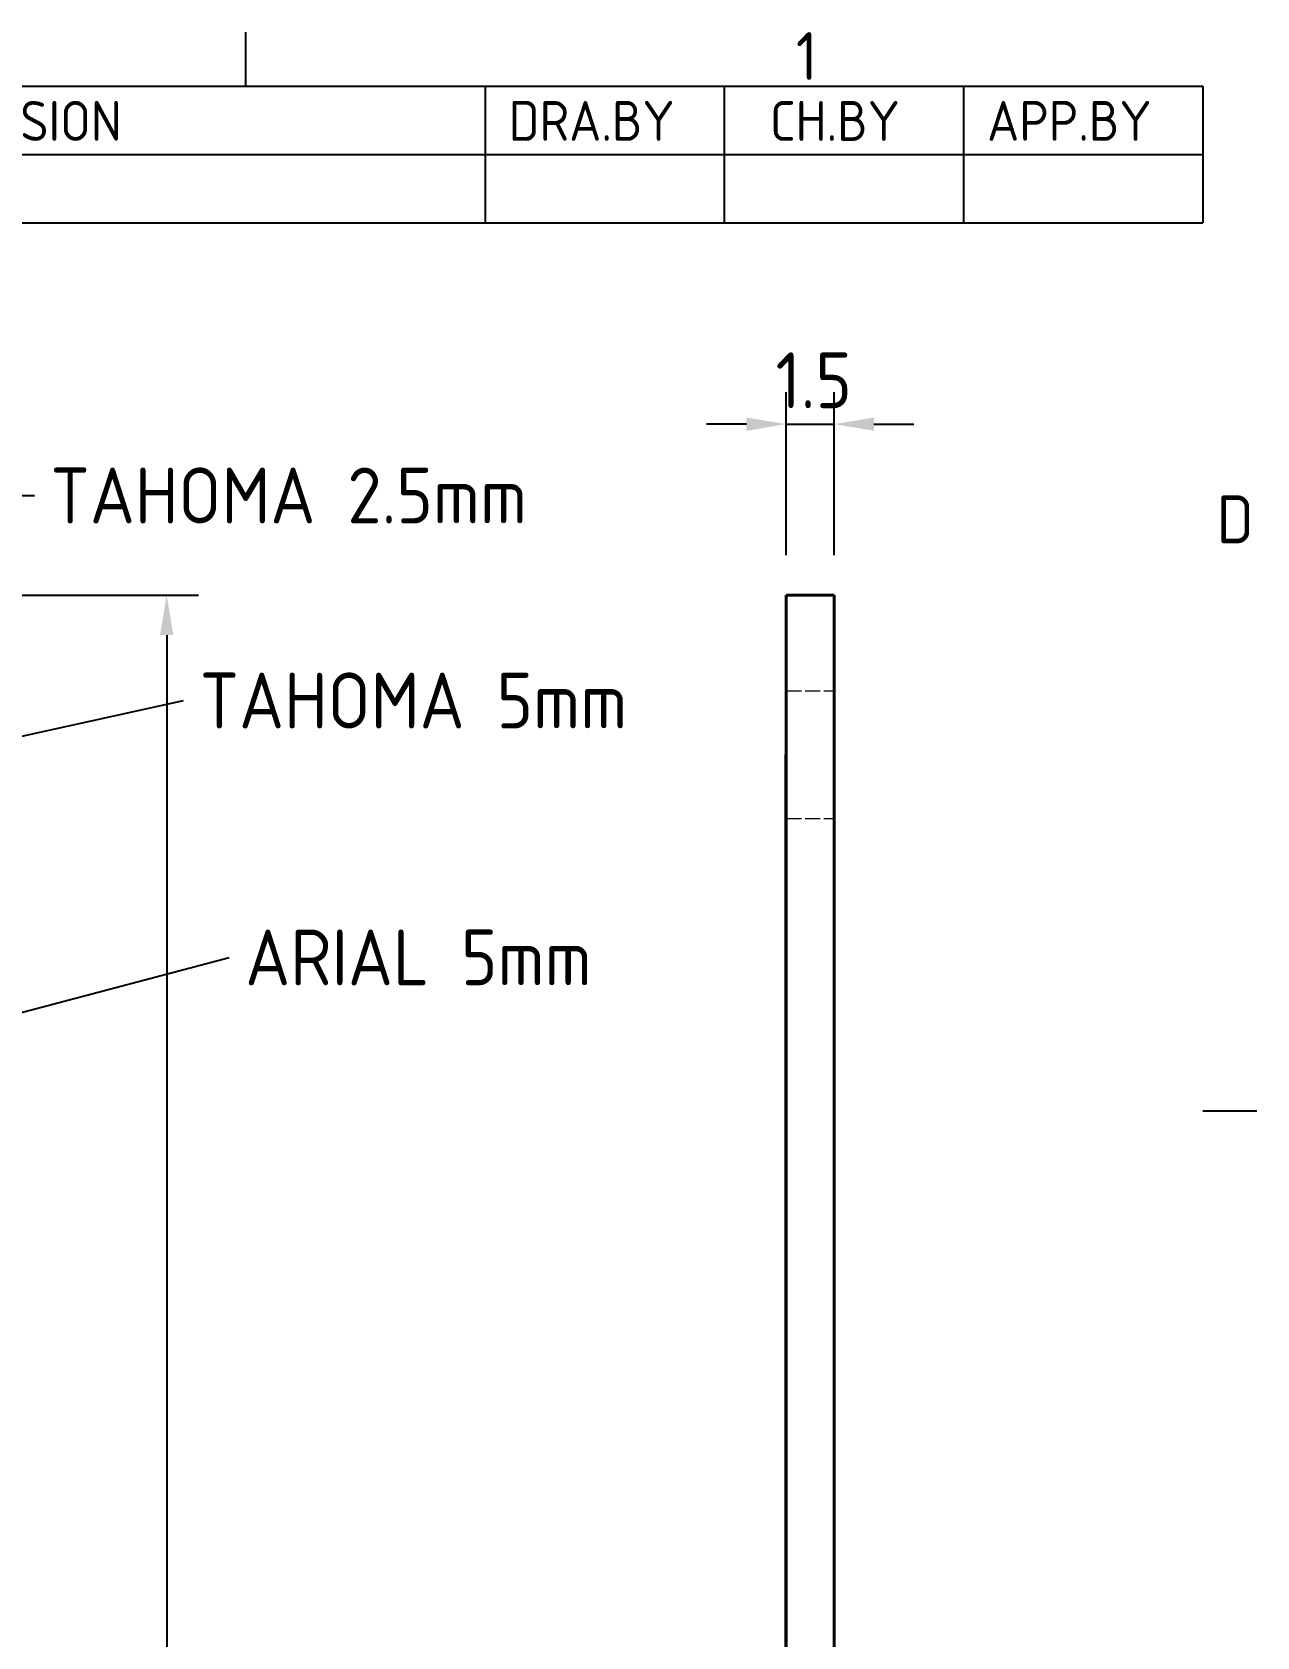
# Model space of a CAD drawing. Header units: millimetres. Extents: x 0 to 210, y 0 to 149.
# Drawn here: x 168.3 to 206.7, y 94.9 to 145.2 of the extents above; entities that cross this region are included whole.
import ezdxf

# ---------------------------------------------------------------- set-up
doc = ezdxf.new("R2010")
doc.units = ezdxf.units.MM
doc.header["$LTSCALE"] = 0.5
doc.linetypes.add('DASHED', pattern=[0.2067, 0.1654, -0.0413])
doc.layers.get('0').update_dxf_attribs({"color": 3, "lineweight": 25})
for name, color, linetype, lineweight in [('가려진 것(ISO)', 2, 'DASHED', 18), ('가려진 좁은 것(ISO)', 2, 'DASHED', 18), ('가시적인 것(ISO)', 3, 'Continuous', 40), ('경계(ISO)', 7, 'Continuous', 25), ('기호(ISO)', 5, 'Continuous', 25), ('치수(ISO)', 2, 'Continuous', 25)]:
    doc.layers.add(name, color=color, linetype=linetype, lineweight=lineweight)
doc.styles.add('ISO ProportionalPSTEK', font='isocp.shx')
doc.styles.add('문자 텍스트_PSTEK_POSCO', font='isocp.shx')
doc.styles.add('치수 텍스트_PSTEK_POSCO', font='isocp.shx')
doc.dimstyles.new('치수_PSTEK_POSCO', dxfattribs={"dimscale": 0.5, "dimtxt": 3.5, "dimasz": 2.5, "dimexe": 2, "dimexo": 2.5, "dimgap": 1, "dimtad": 1, "dimrnd": 1e-08, "dimdsep": 46, "dimtxsty": '치수 텍스트_PSTEK_POSCO', "dimcen": 0.09, "dimdle": 10, "dimclrd": 7, "dimclre": 7, "dimclrt": 2, "dimadec": 1, "dimazin": 2, "dimtfac": 1, "dimtmove": 0, "dimatfit": 3, "dimfxl": 0, "dimtolj": 1, "dimlwd": -1, "dimlwe": -1, "dimarcsym": 0})
doc.dimstyles.new('치수_PSTEK_POSCO$7', dxfattribs={"dimscale": 0.5, "dimtxt": 3.5, "dimasz": 2.5, "dimexe": 2, "dimexo": 2.5, "dimgap": 1, "dimtad": 1, "dimrnd": 1e-08, "dimdsep": 46, "dimtxsty": '치수 텍스트_PSTEK_POSCO', "dimcen": 0.09, "dimdle": 10, "dimclrd": 7, "dimclre": 7, "dimclrt": 2, "dimadec": 1, "dimazin": 2, "dimtfac": 1, "dimtmove": 0, "dimatfit": 3, "dimfxl": 0, "dimtolj": 1, "dimlwd": -1, "dimlwe": -1, "dimarcsym": 0})

# ---------------------------------------------------------------- blocks, each defined once
blk = doc.blocks.new('경계 Default Border')
at = {"layer": '경계(ISO)'}
for p, q in [((350, 287), (350, 290.4)), ((410, 222.75), (413.4, 222.75))]:
    blk.add_line(p, q, dxfattribs=at)
at = {"layer": '경계(ISO)', "color": 2, "char_height": 3, "attachment_point": 7, "style": '문자 텍스트_PSTEK_POSCO'}
for s, insert in [('1', (384.49, 287.4)), ('D', (410.88, 258.35))]:
    blk.add_mtext(s, dxfattribs=dict(at, insert=insert))
blk = doc.blocks.new('리비전 내역')
at = {"layer": '기호(ISO)'}
for p, q in [((258, 287), (410, 287)), ((258, 287), (258, 282.72)), ((273, 287), (273, 282.72)), ((288, 287), (288, 282.72)), ((365, 287), (365, 282.72)), ((380, 287), (380, 282.72)), ((395, 287), (395, 282.72)), ((410, 287), (410, 282.72)), ((258, 282.72), (410, 282.72)), ((258, 282.72), (258, 278.44)), ((273, 282.72), (273, 278.44)), ((288, 282.72), (288, 278.44)), ((365, 282.72), (365, 278.44)), ((380, 282.72), (380, 278.44)), ((395, 282.72), (395, 278.44)), ((410, 282.72), (410, 278.44)), ((258, 278.44), (410, 278.44))]:
    blk.add_line(p, q, dxfattribs=at)
at = {"layer": '기호(ISO)', "color": 2, "char_height": 2.5, "attachment_point": 7, "style": 'ISO ProportionalPSTEK'}
for s, insert in [('REV.NO', (259.79, 283.58)), ('DATE', (276.31, 283.58)), ('DESCRIPTION OF REVISION', (305.51, 283.58)), ('DRA.BY', (366.48, 283.58)), ('CH.BY', (382.86, 283.58)), ('APP.BY', (396.48, 283.58))]:
    blk.add_mtext(s, dxfattribs=dict(at, insert=insert))
blk = doc.blocks.new('*D25')
at = {"layer": 'Defpoints', "color": 0}
for p in [(160.426, 127.547), (160.426, 32.547), (172.514, 32.547)]:
    blk.add_point(p, dxfattribs=at)
at = {"layer": '치수(ISO)', "color": 7}
for p, q in [((161.676, 127.547), (173.514, 127.547)), ((172.514, 126.297), (172.514, 33.797)), ((161.676, 32.547), (173.514, 32.547))]:
    blk.add_line(p, q, dxfattribs=at)
for points in [[(172.305, 126.297), (172.722, 126.297), (172.514, 127.547)], [(172.305, 33.797), (172.722, 33.797), (172.514, 32.547)]]:
    blk.add_solid(points, dxfattribs=at)
at = {"layer": '치수(ISO)', "color": 2, "insert": (171.139, 79.012), "char_height": 1.75, "attachment_point": 4, "rotation": 90, "style": '치수 텍스트_PSTEK_POSCO'}
blk.add_mtext('\\A1;95', dxfattribs=at)
blk = doc.blocks.new('*D38')
at = {"layer": 'Defpoints', "color": 0}
for p in [(193.443, 132.909), (191.943, 127.547), (193.443, 127.547)]:
    blk.add_point(p, dxfattribs=at)
at = {"layer": '치수(ISO)', "color": 7}
for p, q in [((191.943, 128.797), (191.943, 133.909)), ((193.443, 128.797), (193.443, 133.909)), ((190.693, 132.909), (189.443, 132.909)), ((191.943, 132.909), (193.443, 132.909)), ((194.693, 132.909), (195.943, 132.909))]:
    blk.add_line(p, q, dxfattribs=at)
for points in [[(190.693, 133.117), (190.693, 132.7), (191.943, 132.909)], [(194.693, 133.117), (194.693, 132.7), (193.443, 132.909)]]:
    blk.add_solid(points, dxfattribs=at)
at = {"layer": '치수(ISO)', "color": 2, "insert": (191.607, 134.284), "char_height": 1.75, "attachment_point": 4, "style": '치수 텍스트_PSTEK_POSCO'}
blk.add_mtext('\\A1;1.5', dxfattribs=at)

msp = doc.modelspace()

# ---------------------------------------------------------------- linework, layer by layer
at = {"layer": '가려진 것(ISO)', "ltscale": 5.71399}
for p, q in [((191.943, 124.5498), (193.443, 124.5498)), ((191.943, 120.5448), (193.443, 120.5448))]:
    msp.add_line(p, q, dxfattribs=at)
at = {"layer": '가려진 것(ISO)', "ltscale": 0.037994}
for p, q in [((191.943, 121.5473), (191.933, 121.5473)), ((191.943, 119.0932), (191.933, 119.0932)), ((191.943, 118.4449), (191.933, 118.4449)), ((191.943, 116.6312), (191.933, 116.6312)), ((191.943, 116.096), (191.933, 116.096)), ((191.943, 115.9475), (191.933, 115.9475)), ((191.953, 113.9375), (191.943, 113.9375)), ((191.953, 113.8706), (191.943, 113.8706)), ((191.953, 113.8422), (191.943, 113.8422)), ((191.953, 113.8058), (191.943, 113.8058)), ((191.953, 113.7409), (191.943, 113.7409)), ((191.943, 113.5473), (191.933, 113.5473)), ((191.953, 113.6599), (191.943, 113.6599)), ((191.953, 113.587), (191.943, 113.587)), ((191.953, 113.514), (191.943, 113.514)), ((191.953, 113.3297), (191.943, 113.3297)), ((191.953, 113.2588), (191.943, 113.2588)), ((191.953, 113.2547), (191.943, 113.2547)), ((191.953, 113.2466), (191.943, 113.2466)), ((191.953, 113.202), (191.943, 113.202)), ((191.953, 113.1109), (191.943, 113.1109)), ((191.953, 113.0947), (191.943, 113.0947)), ((191.953, 113.046), (191.943, 113.046)), ((191.953, 113.0055), (191.943, 113.0055)), ((191.953, 112.9954), (191.943, 112.9954)), ((191.953, 112.9934), (191.943, 112.9934)), ((191.953, 112.9832), (191.943, 112.9832)), ((191.953, 112.9812), (191.943, 112.9812)), ((191.953, 112.9549), (191.943, 112.9549)), ((191.953, 112.9407), (191.943, 112.9407)), ((191.953, 112.9306), (191.943, 112.9306)), ((191.953, 112.8495), (191.943, 112.8495)), ((191.953, 112.8475), (191.943, 112.8475)), ((191.953, 112.8232), (191.943, 112.8232)), ((191.953, 112.7725), (191.943, 112.7725)), ((191.953, 112.7422), (191.943, 112.7422)), ((191.953, 112.728), (191.943, 112.728)), ((191.953, 112.7219), (191.943, 112.7219)), ((191.943, 112.6613), (191.933, 112.6613)), ((191.943, 112.252), (191.933, 112.252)), ((191.953, 112.5473), (191.943, 112.5473)), ((191.953, 112.4727), (191.943, 112.4727)), ((191.953, 112.4136), (191.943, 112.4136)), ((191.953, 112.3694), (191.943, 112.3694)), ((191.953, 112.3245), (191.943, 112.3245)), ((191.953, 112.2839), (191.943, 112.2839)), ((191.953, 112.2316), (191.943, 112.2316)), ((191.943, 111.8321), (191.933, 111.8321)), ((191.953, 112.1668), (191.943, 112.1668)), ((191.953, 112.1543), (191.943, 112.1543)), ((191.953, 112.0898), (191.943, 112.0898)), ((191.953, 112.0894), (191.943, 112.0894)), ((191.953, 111.9922), (191.943, 111.9922)), ((191.953, 111.8933), (191.943, 111.8933)), ((191.953, 111.8463), (191.943, 111.8463)), ((191.953, 111.8382), (191.943, 111.8382)), ((191.953, 111.794), (191.943, 111.794)), ((191.953, 111.7859), (191.943, 111.7859)), ((191.953, 111.7494), (191.943, 111.7494)), ((191.953, 111.7491), (191.943, 111.7491)), ((191.953, 111.7329), (191.943, 111.7329)), ((191.953, 111.6927), (191.943, 111.6927)), ((191.953, 111.6826), (191.943, 111.6826)), ((191.953, 111.6765), (191.943, 111.6765)), ((191.953, 111.6421), (191.943, 111.6421)), ((191.953, 111.6259), (191.943, 111.6259)), ((191.953, 111.6097), (191.943, 111.6097)), ((191.953, 111.5732), (191.943, 111.5732)), ((191.953, 111.5691), (191.943, 111.5691)), ((191.953, 111.5651), (191.943, 111.5651)), ((191.953, 111.559), (191.943, 111.559)), ((191.953, 111.5469), (191.943, 111.5469)), ((191.953, 111.5448), (191.943, 111.5448)), ((191.953, 111.4962), (191.943, 111.4962)), ((191.953, 111.4415), (191.943, 111.4415)), ((191.953, 111.4395), (191.943, 111.4395)), ((191.953, 111.4212), (191.943, 111.4212)), ((191.953, 111.3544), (191.943, 111.3544)), ((191.953, 111.3422), (191.943, 111.3422)), ((191.953, 111.326), (191.943, 111.326)), ((191.953, 111.2953), (191.943, 111.2953)), ((191.953, 111.2896), (191.943, 111.2896)), ((191.953, 111.2835), (191.943, 111.2835)), ((191.953, 111.2815), (191.943, 111.2815)), ((191.953, 111.2734), (191.943, 111.2734)), ((191.943, 110.823), (191.933, 110.823)), ((191.943, 110.8152), (191.933, 110.8152)), ((191.953, 111.1899), (191.943, 111.1899)), ((191.953, 111.1818), (191.943, 111.1818)), ((191.953, 111.0765), (191.943, 111.0765)), ((191.953, 110.9266), (191.943, 110.9266)), ((191.953, 110.6389), (191.943, 110.6389)), ((191.953, 110.6352), (191.943, 110.6352)), ((191.953, 110.6024), (191.943, 110.6024)), ((191.953, 110.5538), (191.943, 110.5538)), ((191.953, 110.4039), (191.943, 110.4039)), ((191.953, 110.3634), (191.943, 110.3634)), ((191.943, 109.8821), (191.933, 109.8821)), ((191.943, 109.703), (191.933, 109.703)), ((191.943, 109.686), (191.933, 109.686)), ((191.953, 110.0919), (191.943, 110.0919)), ((191.953, 110.0554), (191.943, 110.0554)), ((191.953, 110.027), (191.943, 110.027)), ((191.953, 109.7718), (191.943, 109.7718)), ((191.953, 109.7605), (191.943, 109.7605)), ((191.953, 109.7564), (191.943, 109.7564)), ((191.953, 109.7556), (191.943, 109.7556)), ((191.953, 109.722), (191.943, 109.722)), ((191.953, 109.7179), (191.943, 109.7179)), ((191.953, 109.7098), (191.943, 109.7098)), ((191.943, 109.1964), (191.933, 109.1964)), ((191.953, 109.6502), (191.943, 109.6502)), ((191.953, 109.4829), (191.943, 109.4829)), ((191.953, 109.4667), (191.943, 109.4667)), ((191.953, 109.3999), (191.943, 109.3999)), ((191.953, 109.3695), (191.943, 109.3695)), ((191.953, 109.322), (191.943, 109.322)), ((191.953, 109.1883), (191.943, 109.1883)), ((191.943, 109.1174), (191.933, 109.1174)), ((191.943, 109.1037), (191.933, 109.1037)), ((191.943, 108.9255), (191.933, 108.9255)), ((191.953, 109.1406), (191.943, 109.1406)), ((191.953, 108.8063), (191.943, 108.8063)), ((191.943, 108.1911), (191.933, 108.1911)), ((191.953, 108.632), (191.943, 108.632)), ((191.953, 108.5287), (191.943, 108.5287)), ((191.953, 108.459), (191.943, 108.459)), ((191.953, 108.4558), (191.943, 108.4558)), ((191.953, 108.4416), (191.943, 108.4416)), ((191.953, 108.391), (191.943, 108.391)), ((191.953, 108.2807), (191.943, 108.2807)), ((191.953, 108.2361), (191.943, 108.2361)), ((191.943, 108.1221), (191.933, 108.1221)), ((191.943, 107.7481), (191.933, 107.7481)), ((191.953, 108.1519), (191.943, 108.1519)), ((191.953, 108.0578), (191.943, 108.0578)), ((191.953, 108.0376), (191.943, 108.0376)), ((191.953, 107.9241), (191.943, 107.9241)), ((191.953, 107.916), (191.943, 107.916)), ((191.953, 107.8188), (191.943, 107.8188)), ((191.953, 107.8107), (191.943, 107.8107)), ((191.953, 107.8026), (191.943, 107.8026)), ((191.953, 107.7621), (191.943, 107.7621)), ((191.953, 107.7053), (191.943, 107.7053)), ((191.953, 107.6648), (191.943, 107.6648)), ((191.953, 107.6243), (191.943, 107.6243)), ((191.953, 107.5725), (191.943, 107.5725)), ((191.953, 107.5056), (191.943, 107.5056)), ((191.953, 107.4651), (191.943, 107.4651)), ((191.953, 107.4408), (191.943, 107.4408)), ((191.953, 107.4347), (191.943, 107.4347)), ((191.953, 107.4307), (191.943, 107.4307)), ((191.953, 107.3881), (191.943, 107.3881)), ((191.953, 107.3841), (191.943, 107.3841)), ((191.953, 107.3812), (191.943, 107.3812)), ((191.953, 107.3569), (191.943, 107.3569)), ((191.953, 107.3245), (191.943, 107.3245)), ((191.953, 107.2515), (191.943, 107.2515)), ((191.953, 107.2353), (191.943, 107.2353)), ((191.953, 107.2191), (191.943, 107.2191)), ((191.953, 107.2098), (191.943, 107.2098)), ((191.943, 106.8621), (191.933, 106.8621)), ((191.953, 107.1572), (191.943, 107.1572)), ((191.953, 106.2135), (191.943, 106.2135)), ((191.953, 106.2014), (191.943, 106.2014)), ((191.953, 106.199), (191.943, 106.199)), ((191.953, 106.1965), (191.943, 106.1965)), ((191.953, 106.1796), (191.943, 106.1796)), ((191.953, 106.165), (191.943, 106.165)), ((191.953, 106.1505), (191.943, 106.1505)), ((191.953, 106.1481), (191.943, 106.1481)), ((191.953, 106.1214), (191.943, 106.1214)), ((191.953, 106.119), (191.943, 106.119)), ((191.953, 106.1093), (191.943, 106.1093)), ((191.953, 106.0972), (191.943, 106.0972)), ((191.953, 106.0947), (191.943, 106.0947)), ((191.953, 106.0923), (191.943, 106.0923)), ((191.953, 106.0826), (191.943, 106.0826)), ((191.953, 106.0805), (191.943, 106.0805)), ((191.953, 106.0608), (191.943, 106.0608)), ((191.953, 106.0148), (191.943, 106.0148)), ((191.953, 105.9857), (191.943, 105.9857)), ((191.953, 105.8136), (191.943, 105.8136)), ((191.953, 105.7894), (191.943, 105.7894)), ((191.953, 105.7191), (191.943, 105.7191)), ((191.953, 105.7046), (191.943, 105.7046)), ((191.953, 105.6634), (191.943, 105.6634)), ((191.953, 105.6391), (191.943, 105.6391)), ((191.953, 105.6076), (191.943, 105.6076)), ((191.953, 105.5543), (191.943, 105.5543)), ((191.953, 105.5495), (191.943, 105.5495)), ((191.953, 105.501), (191.943, 105.501)), ((191.953, 105.4719), (191.943, 105.4719)), ((191.953, 105.4671), (191.943, 105.4671)), ((191.953, 105.438), (191.943, 105.438)), ((191.953, 105.4259), (191.943, 105.4259)), ((191.953, 105.4138), (191.943, 105.4138)), ((191.953, 105.4016), (191.943, 105.4016)), ((191.953, 105.3822), (191.943, 105.3822)), ((191.953, 105.2587), (191.943, 105.2587)), ((191.953, 105.2562), (191.943, 105.2562)), ((191.953, 105.2175), (191.943, 105.2175)), ((191.953, 105.215), (191.943, 105.215)), ((191.953, 105.1278), (191.943, 105.1278)), ((191.953, 104.9872), (191.943, 104.9872)), ((191.953, 104.9654), (191.943, 104.9654)), ((191.953, 104.9363), (191.943, 104.9363)), ((191.953, 104.9339), (191.943, 104.9339)), ((191.953, 104.9024), (191.943, 104.9024)), ((191.953, 104.8806), (191.943, 104.8806)), ((191.953, 104.7473), (191.943, 104.7473)), ((191.953, 104.7303), (191.943, 104.7303)), ((191.953, 104.6891), (191.943, 104.6891)), ((191.953, 104.6552), (191.943, 104.6552)), ((191.953, 104.6237), (191.943, 104.6237)), ((191.953, 104.6164), (191.943, 104.6164)), ((191.953, 104.6067), (191.943, 104.6067)), ((191.953, 104.5922), (191.943, 104.5922)), ((191.953, 104.5777), (191.943, 104.5777)), ((191.953, 104.471), (191.943, 104.471)), ((191.953, 104.4444), (191.943, 104.4444)), ((191.953, 104.408), (191.943, 104.408)), ((191.953, 104.328), (191.943, 104.328)), ((191.953, 104.2893), (191.943, 104.2893)), ((191.953, 104.2771), (191.943, 104.2771)), ((191.953, 104.2747), (191.943, 104.2747)), ((191.953, 104.249), (191.943, 104.249)), ((191.953, 104.1681), (191.943, 104.1681)), ((191.953, 103.9257), (191.943, 103.9257)), ((191.953, 103.887), (191.943, 103.887)), ((191.943, 103.4012), (191.933, 103.4012)), ((191.953, 100.8745), (191.943, 100.8745)), ((191.953, 100.7956), (191.943, 100.7956)), ((191.953, 100.771), (191.943, 100.771)), ((191.953, 100.7649), (191.943, 100.7649)), ((191.953, 100.751), (191.943, 100.751)), ((191.953, 100.7224), (191.943, 100.7224)), ((191.953, 100.7143), (191.943, 100.7143)), ((191.953, 100.5238), (191.943, 100.5238)), ((191.953, 100.4874), (191.943, 100.4874)), ((191.953, 100.4205), (191.943, 100.4205)), ((191.953, 100.4185), (191.943, 100.4185)), ((191.953, 100.3739), (191.943, 100.3739)), ((191.953, 100.3634), (191.943, 100.3634)), ((191.953, 100.3497), (191.943, 100.3497)), ((191.953, 100.3223), (191.943, 100.3223)), ((191.953, 100.2983), (191.943, 100.2983)), ((191.953, 100.264), (191.943, 100.264)), ((191.953, 100.2537), (191.943, 100.2537)), ((191.953, 100.145), (191.943, 100.145)), ((191.953, 99.7864), (191.943, 99.7864)), ((191.953, 99.7682), (191.943, 99.7682)), ((191.953, 99.754), (191.943, 99.754)), ((191.953, 99.7337), (191.943, 99.7337)), ((191.953, 99.6304), (191.943, 99.6304)), ((191.953, 99.5643), (191.943, 99.5643)), ((191.953, 99.5595), (191.943, 99.5595)), ((191.953, 99.5494), (191.943, 99.5494)), ((191.953, 99.5453), (191.943, 99.5453)), ((191.953, 99.5352), (191.943, 99.5352)), ((191.953, 99.53), (191.943, 99.53)), ((191.953, 99.4866), (191.943, 99.4866)), ((191.953, 99.4854), (191.943, 99.4854)), ((191.953, 99.4643), (191.943, 99.4643)), ((191.953, 99.4379), (191.943, 99.4379)), ((191.953, 99.4258), (191.943, 99.4258)), ((191.953, 99.4236), (191.943, 99.4236)), ((191.953, 99.3711), (191.943, 99.3711)), ((191.953, 99.3083), (191.943, 99.3083)), ((191.953, 98.8886), (191.943, 98.8886)), ((191.953, 98.8097), (191.943, 98.8097)), ((191.953, 98.658), (191.943, 98.658)), ((191.953, 98.6553), (191.943, 98.6553)), ((191.953, 98.6033), (191.943, 98.6033)), ((191.953, 98.5242), (191.943, 98.5242)), ((191.953, 98.5101), (191.943, 98.5101)), ((191.953, 98.4695), (191.943, 98.4695)), ((191.953, 98.4513), (191.943, 98.4513)), ((191.953, 98.4392), (191.943, 98.4392)), ((191.953, 98.357), (191.943, 98.357)), ((191.953, 98.3432), (191.943, 98.3432)), ((191.953, 98.3034), (191.943, 98.3034)), ((191.953, 98.2952), (191.943, 98.2952)), ((191.953, 98.2746), (191.943, 98.2746)), ((191.953, 98.2143), (191.943, 98.2143)), ((191.953, 98.1616), (191.943, 98.1616)), ((191.953, 98.1576), (191.943, 98.1576)), ((191.953, 98.1512), (191.943, 98.1512)), ((191.953, 98.1409), (191.943, 98.1409)), ((191.953, 98.1237), (191.943, 98.1237)), ((191.953, 98.1203), (191.943, 98.1203)), ((191.953, 97.8768), (191.943, 97.8768)), ((191.953, 97.791), (191.943, 97.791)), ((191.953, 97.743), (191.943, 97.743)), ((191.953, 97.7259), (191.943, 97.7259)), ((191.953, 97.6573), (191.943, 97.6573)), ((191.953, 96.9233), (191.943, 96.9233)), ((191.953, 96.8272), (191.943, 96.8272)), ((191.953, 96.7518), (191.943, 96.7518)), ((191.953, 96.7312), (191.943, 96.7312)), ((191.953, 96.2956), (191.943, 96.2956)), ((191.953, 96.2201), (191.943, 96.2201))]:
    msp.add_line(p, q, dxfattribs=at)
at = {"layer": '가려진 것(ISO)', "ltscale": 2.600722}
msp.add_line((191.953, 113.9375), (191.953, 113.2547), dxfattribs=at)
at = {"layer": '가려진 것(ISO)', "ltscale": 4.63816}
msp.add_line((191.953, 112.5436), (191.953, 111.326), dxfattribs=at)
at = {"layer": '가려진 것(ISO)', "ltscale": 2.461805}
msp.add_line((191.953, 111.2815), (191.953, 110.6352), dxfattribs=at)
at = {"layer": '가려진 것(ISO)', "ltscale": 3.33195}
msp.add_line((191.953, 110.6352), (191.953, 109.7605), dxfattribs=at)
at = {"layer": '가려진 것(ISO)', "ltscale": 10.899063}
msp.add_line((191.953, 109.7179), (191.953, 107.4651), dxfattribs=at)
at = {"layer": '가려진 것(ISO)', "ltscale": 0.972314}
msp.add_line((191.953, 107.4651), (191.953, 107.2098), dxfattribs=at)
at = {"layer": '가려진 것(ISO)', "ltscale": 4.459876}
msp.add_line((191.953, 107.1572), (191.953, 106.0805), dxfattribs=at)
at = {"layer": '가려진 것(ISO)', "ltscale": 4.431235}
msp.add_line((191.953, 106.0439), (191.953, 104.8806), dxfattribs=at)
at = {"layer": '가려진 것(ISO)', "ltscale": 0.507657}
msp.add_line((191.953, 104.8806), (191.953, 104.7473), dxfattribs=at)
at = {"layer": '가려진 것(ISO)', "ltscale": 3.277241}
msp.add_line((191.953, 104.7473), (191.953, 103.887), dxfattribs=at)
at = {"layer": '가려진 것(ISO)', "ltscale": 1.118948}
msp.add_line((191.953, 100.7143), (191.953, 100.4205), dxfattribs=at)
at = {"layer": '가려진 것(ISO)', "ltscale": 2.484958}
msp.add_line((191.953, 100.4205), (191.953, 99.7682), dxfattribs=at)
at = {"layer": '가려진 것(ISO)', "ltscale": 5.527471}
msp.add_line((191.953, 97.5201), (191.953, 96.2956), dxfattribs=at)
at = {"layer": '가려진 것(ISO)', "ltscale": 3.989819}
msp.add_open_spline([(191.953, 113.2547), (191.953, 113.1088), (191.953, 112.89), (191.953, 112.5436)], degree=2, dxfattribs=at)
at = {"layer": '가려진 것(ISO)', "ltscale": 1.10036}
msp.add_open_spline([(191.953, 111.326), (191.953, 111.3128), (191.953, 111.2989), (191.953, 111.2896)], degree=2, knots=[0.3603922, 0.3603922, 0.3603922, 1, 2, 2, 2], dxfattribs=at)
at = {"layer": '가려진 것(ISO)', "ltscale": 0.586842}
msp.add_open_spline([(191.953, 111.2896), (191.953, 111.2847), (191.953, 111.2815)], degree=2, dxfattribs=at)
at = {"layer": '가려진 것(ISO)', "ltscale": 1.043914}
msp.add_open_spline([(191.953, 109.7605), (191.953, 109.7435), (191.953, 109.7179)], degree=2, dxfattribs=at)
at = {"layer": '가려진 것(ISO)', "ltscale": 1.158352}
msp.add_open_spline([(191.953, 107.2098), (191.953, 107.1782), (191.953, 107.1572)], degree=2, dxfattribs=at)
at = {"layer": '가려진 것(ISO)', "ltscale": 0.141064}
msp.add_open_spline([(191.953, 106.0805), (191.953, 106.0772), (191.953, 106.0739), (191.953, 106.0617), (191.953, 106.0528), (191.953, 106.0439)], degree=3, knots=[-0.0037142545, -0.0037142545, -0.0037142545, -0.0037142545, -0.002687447, -0.002687447, 0, 0, 0, 0], dxfattribs=at)
at = {"layer": '가려진 것(ISO)', "ltscale": 2.347279}
msp.add_open_spline([(191.953, 100.8745), (191.953, 100.8689), (191.953, 100.8605), (191.953, 100.82), (191.953, 100.8086), (191.953, 100.7956)], degree=3, knots=[-0.72940097, -0.72940097, -0.72940097, -0.72940097, -0.57059876, -0.57059876, -0.52008785, -0.52008785, -0.52008785, -0.52008785], dxfattribs=at)
at = {"layer": '가려진 것(ISO)', "ltscale": 1.837993}
msp.add_open_spline([(191.953, 100.7956), (191.953, 100.7921), (191.953, 100.787), (191.953, 100.7714)], degree=3, dxfattribs=at)
at = {"layer": '가려진 것(ISO)', "ltscale": 1.324447}
msp.add_open_spline([(191.953, 100.771), (191.953, 100.7483), (191.953, 100.7143)], degree=2, dxfattribs=at)
at = {"layer": '가려진 것(ISO)', "ltscale": 2.333779}
msp.add_open_spline([(191.953, 99.7682), (191.953, 99.7431), (191.953, 99.7054), (191.953, 99.6122)], degree=2, dxfattribs=at)
at = {"layer": '가려진 것(ISO)', "ltscale": 2.602553}
msp.add_open_spline([(191.953, 99.6122), (191.953, 99.519), (191.953, 99.2354), (191.953, 99.0084)], degree=2, dxfattribs=at)
at = {"layer": '가려진 것(ISO)', "ltscale": 2.500088}
msp.add_open_spline([(191.953, 99.0084), (191.953, 98.8281), (191.953, 98.5202), (191.953, 98.4067)], degree=2, dxfattribs=at)
at = {"layer": '가려진 것(ISO)', "ltscale": 2.591099}
msp.add_open_spline([(191.953, 98.4067), (191.953, 98.2933), (191.953, 98.2143), (191.953, 98.1616)], degree=2, dxfattribs=at)
at = {"layer": '가려진 것(ISO)', "ltscale": 0.355093}
msp.add_open_spline([(191.953, 98.1616), (191.953, 98.1592), (191.953, 98.1576)], degree=2, dxfattribs=at)
at = {"layer": '가려진 것(ISO)', "ltscale": 0.222401}
msp.add_open_spline([(191.953, 98.1576), (191.953, 98.1455), (191.953, 98.1331), (191.953, 98.1203)], degree=3, dxfattribs=at)
at = {"layer": '가려진 것(ISO)', "ltscale": 2.968768}
msp.add_open_spline([(191.953, 98.1203), (191.953, 98.0366), (191.953, 97.9456), (191.953, 97.7453), (191.953, 97.6341), (191.953, 97.5201)], degree=3, knots=[-0.077807318, -0.077807318, -0.077807318, -0.077807318, -0.040758748, -0.040758748, 0, 0, 0, 0], dxfattribs=at)
at = {"layer": '가려진 것(ISO)', "ltscale": 2.261806}
msp.add_open_spline([(191.953, 96.2956), (191.953, 96.2448), (191.953, 96.23), (191.953, 96.2201)], degree=3, dxfattribs=at)
at = {"layer": '가려진 좁은 것(ISO)', "ltscale": 0.037994}
for p, q in [((191.953, 113.5262), (191.943, 113.5262)), ((191.953, 113.4674), (191.943, 113.4674)), ((191.953, 112.8151), (191.943, 112.8151)), ((191.953, 112.7178), (191.943, 112.7178)), ((191.953, 112.6733), (191.943, 112.6733)), ((191.953, 112.574), (191.943, 112.574)), ((191.953, 112.5618), (191.943, 112.5618)), ((191.953, 112.5436), (191.943, 112.5436)), ((191.953, 112.4464), (191.943, 112.4464)), ((191.953, 112.4119), (191.943, 112.4119)), ((191.953, 112.4038), (191.943, 112.4038)), ((191.953, 112.3957), (191.943, 112.3957)), ((191.953, 112.3147), (191.943, 112.3147)), ((191.953, 112.2782), (191.943, 112.2782)), ((191.953, 112.264), (191.943, 112.264)), ((191.953, 112.2539), (191.943, 112.2539)), ((191.943, 111.7753), (191.933, 111.7753)), ((191.953, 112.0473), (191.943, 112.0473)), ((191.953, 112.0125), (191.943, 112.0125)), ((191.953, 111.9014), (191.943, 111.9014)), ((191.953, 111.8669), (191.943, 111.8669)), ((191.953, 111.8244), (191.943, 111.8244)), ((191.953, 111.8183), (191.943, 111.8183)), ((191.953, 111.7248), (191.943, 111.7248)), ((191.953, 111.6073), (191.943, 111.6073)), ((191.953, 111.5587), (191.943, 111.5587)), ((191.953, 111.4516), (191.943, 111.4516)), ((191.953, 111.3362), (191.943, 111.3362)), ((191.953, 111.3318), (191.943, 111.3318)), ((191.953, 111.0522), (191.943, 111.0522)), ((191.953, 110.9833), (191.943, 110.9833)), ((191.953, 110.8172), (191.943, 110.8172)), ((191.953, 110.7969), (191.943, 110.7969)), ((191.953, 110.6591), (191.943, 110.6591)), ((191.953, 110.2742), (191.943, 110.2742)), ((191.943, 110.0034), (191.933, 110.0034)), ((191.953, 110.0797), (191.943, 110.0797)), ((191.953, 110.0108), (191.943, 110.0108)), ((191.953, 109.8204), (191.943, 109.8204)), ((191.953, 109.707), (191.943, 109.707)), ((191.953, 109.6381), (191.943, 109.6381)), ((191.953, 109.4112), (191.943, 109.4112)), ((191.953, 109.3533), (191.943, 109.3533)), ((191.953, 109.2236), (191.943, 109.2236)), ((191.953, 109.2196), (191.943, 109.2196)), ((191.953, 109.2005), (191.943, 109.2005)), ((191.953, 109.1843), (191.943, 109.1843)), ((191.953, 109.1721), (191.943, 109.1721)), ((191.953, 108.7669), (191.943, 108.7669)), ((191.953, 108.7507), (191.943, 108.7507)), ((191.953, 108.6584), (191.943, 108.6584)), ((191.953, 108.6454), (191.943, 108.6454)), ((191.953, 108.4752), (191.943, 108.4752)), ((191.953, 108.4598), (191.943, 108.4598)), ((191.953, 108.4578), (191.943, 108.4578)), ((191.953, 108.3091), (191.943, 108.3091)), ((191.953, 108.3079), (191.943, 108.3079)), ((191.953, 108.2329), (191.943, 108.2329)), ((191.953, 108.1499), (191.943, 108.1499)), ((191.953, 108.1418), (191.943, 108.1418)), ((191.953, 108.0202), (191.943, 108.0202)), ((191.953, 108.006), (191.943, 108.006)), ((191.953, 107.8917), (191.943, 107.8917)), ((191.953, 107.7215), (191.943, 107.7215)), ((191.953, 107.7042), (191.943, 107.7042)), ((191.953, 107.6981), (191.943, 107.6981)), ((191.953, 107.6891), (191.943, 107.6891)), ((191.953, 107.6454), (191.943, 107.6454)), ((191.953, 107.3922), (191.943, 107.3922)), ((191.953, 107.3528), (191.943, 107.3528)), ((191.953, 106.1408), (191.943, 106.1408)), ((191.953, 106.0899), (191.943, 106.0899)), ((191.953, 106.0511), (191.943, 106.0511)), ((191.953, 106.0439), (191.943, 106.0439)), ((191.953, 106.0317), (191.943, 106.0317)), ((191.953, 106.0196), (191.943, 106.0196)), ((191.953, 105.913), (191.943, 105.913)), ((191.953, 105.8427), (191.943, 105.8427)), ((191.953, 105.8161), (191.943, 105.8161)), ((191.953, 105.5931), (191.943, 105.5931)), ((191.953, 105.5664), (191.943, 105.5664)), ((191.953, 105.5083), (191.943, 105.5083)), ((191.953, 105.3871), (191.943, 105.3871)), ((191.953, 105.2271), (191.943, 105.2271)), ((191.953, 105.2247), (191.943, 105.2247)), ((191.953, 105.2126), (191.943, 105.2126)), ((191.953, 105.1908), (191.943, 105.1908)), ((191.953, 105.1229), (191.943, 105.1229)), ((191.953, 105.0793), (191.943, 105.0793)), ((191.953, 104.946), (191.943, 104.946)), ((191.953, 104.677), (191.943, 104.677)), ((191.953, 104.6649), (191.943, 104.6649)), ((191.953, 104.5825), (191.943, 104.5825)), ((191.953, 104.5292), (191.943, 104.5292)), ((191.953, 104.5098), (191.943, 104.5098)), ((191.953, 104.3426), (191.943, 104.3426)), ((191.953, 104.2578), (191.943, 104.2578)), ((191.953, 104.2529), (191.943, 104.2529)), ((191.953, 100.2281), (191.943, 100.2281)), ((191.953, 100.224), (191.943, 100.224)), ((191.953, 100.2228), (191.943, 100.2228)), ((191.953, 100.1511), (191.943, 100.1511)), ((191.953, 100.1349), (191.943, 100.1349)), ((191.953, 100.1308), (191.943, 100.1308)), ((191.953, 100.1126), (191.943, 100.1126)), ((191.953, 99.7255), (191.943, 99.7255)), ((191.953, 99.674), (191.943, 99.674)), ((191.953, 99.6329), (191.943, 99.6329)), ((191.953, 99.6122), (191.943, 99.6122)), ((191.953, 99.5677), (191.943, 99.5677)), ((191.953, 99.4922), (191.943, 99.4922)), ((191.953, 99.4751), (191.943, 99.4751)), ((191.953, 99.4623), (191.943, 99.4623)), ((191.953, 99.4614), (191.943, 99.4614)), ((191.953, 99.3893), (191.943, 99.3893)), ((191.953, 99.2727), (191.943, 99.2727)), ((191.953, 99.0105), (191.943, 99.0105)), ((191.953, 99.0084), (191.943, 99.0084)), ((191.953, 98.9294), (191.943, 98.9294)), ((191.953, 98.9112), (191.943, 98.9112)), ((191.953, 98.9051), (191.943, 98.9051)), ((191.953, 98.8788), (191.943, 98.8788)), ((191.953, 98.7086), (191.943, 98.7086)), ((191.953, 98.7025), (191.943, 98.7025)), ((191.953, 98.6656), (191.943, 98.6656)), ((191.953, 98.5833), (191.943, 98.5833)), ((191.953, 98.5799), (191.943, 98.5799)), ((191.953, 98.5456), (191.943, 98.5456)), ((191.953, 98.5387), (191.943, 98.5387)), ((191.953, 98.5182), (191.943, 98.5182)), ((191.953, 98.4873), (191.943, 98.4873)), ((191.953, 98.4804), (191.943, 98.4804)), ((191.953, 98.4067), (191.943, 98.4067)), ((191.953, 98.3723), (191.943, 98.3723)), ((191.953, 97.9042), (191.943, 97.9042)), ((191.953, 97.8459), (191.943, 97.8459)), ((191.953, 97.7567), (191.943, 97.7567)), ((191.953, 97.5681), (191.943, 97.5681)), ((191.953, 97.5201), (191.943, 97.5201)), ((191.953, 97.5166), (191.943, 97.5166)), ((191.953, 97.232), (191.943, 97.232))]:
    msp.add_line(p, q, dxfattribs=at)
at = {"layer": '가시적인 것(ISO)'}
for p, q in [((191.943, 127.5473), (191.943, 32.5473)), ((191.943, 127.5473), (193.443, 127.5473)), ((193.443, 127.5473), (193.443, 32.5473)), ((191.933, 117.5473), (191.933, 122.5473)), ((191.943, 122.5473), (191.933, 122.5473)), ((191.933, 42.5473), (191.933, 117.5473)), ((191.943, 117.5473), (191.933, 117.5473))]:
    msp.add_line(p, q, dxfattribs=at)

# ---------------------------------------------------------------- block references
at = {"xscale": 0.5, "yscale": 0.5, "zscale": 0.5}
msp.add_blockref('경계 Default Border', (0, 0), dxfattribs=at)
at = {"layer": '기호(ISO)', "xscale": 0.5, "yscale": 0.5, "zscale": 0.5}
msp.add_blockref('리비전 내역', (0, 0), dxfattribs=at)

# ---------------------------------------------------------------- texts
at = {"layer": '기호(ISO)', "color": 2, "char_height": 1.75, "attachment_point": 4, "style": '치수 텍스트_PSTEK_POSCO'}
for s, insert, width in [('{\\fISOCP|b0|i0;\\H1.7500;TAHOMA 2.5mm}', (168.867, 130.6707), 17.502085), ('{\\fISOCP|b0|i0;\\H1.7500;TAHOMA 5mm}', (173.5461, 124.2425), 15.558105), ('{\\fISOCP|b0|i0;\\H1.7500;ARIAL 5mm}', (174.9757, 116.1891), 12.640047)]:
    msp.add_mtext(s, dxfattribs=dict(at, insert=insert, width=width))

# ---------------------------------------------------------------- dimensions: what is measured, and where the dimension line sits
at = {"layer": '치수(ISO)', "color": 7}
for base, p1, p2, angle, override, picture, middle in [((193.443, 132.9087), (191.943, 127.5473), (193.443, 127.5473), 180, {"dimdec": 2, "dimtp": 0, "dimtm": 0, "dimtdec": 2, "dimtofl": 1, "dimatfit": 1}, '*D38', (192.693, 132.9087)), ((172.5135, 32.5473), (160.4263, 127.5473), (160.4263, 32.5473), 90, {"dimdec": 2, "dimtp": 0, "dimtm": 0, "dimtdec": 2, "dimtofl": 0, "dimatfit": 1}, '*D25', (172.5135, 80.0473))]:
    dim = msp.add_linear_dim(base=base, p1=p1, p2=p2, angle=angle, dimstyle='치수_PSTEK_POSCO', override=override, dxfattribs=at)
    dim.commit()
    dim.dimension.update_dxf_attribs({"geometry": picture, "text_midpoint": middle, "dimtype": 160})

# ---------------------------------------------------------------- leaders
at = {"layer": '기호(ISO)', "color": 7, "annotation_type": 0, "has_hookline": 1, "hookline_direction": 0}
for points, text_width in [([(152.5128, 113.5009), (167.117, 130.6707), (168.367, 130.6707)], 16.9369), ([(108.2018, 109.9359), (173.0461, 124.2425)], 14.993), ([(109.1146, 98.8766), (174.4757, 116.1891)], 12.0931)]:
    msp.add_leader(points, dimstyle='치수_PSTEK_POSCO$7', override={"dimtad": 0}, dxfattribs=dict(at, text_width=text_width))

doc.saveas('drawing.dxf')
